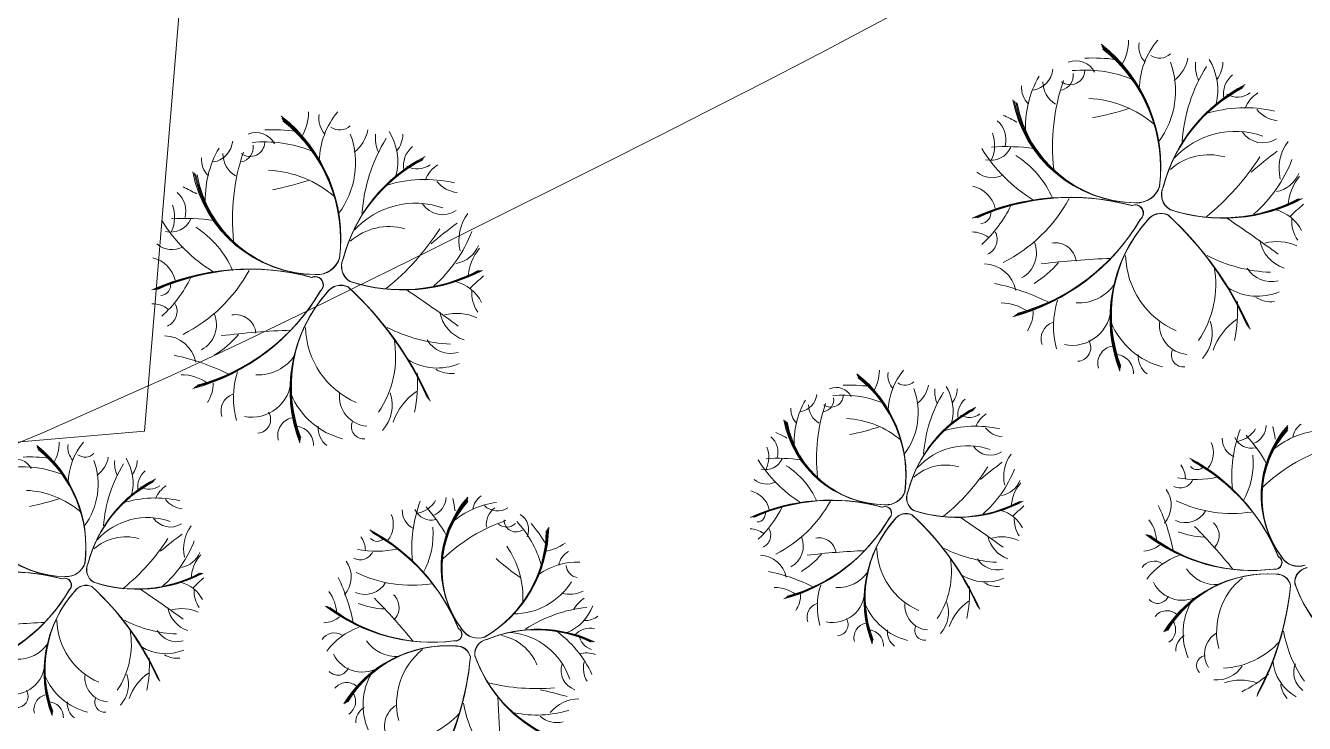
# Model space of a CAD drawing. Header units: metres. Extents: x -1097 to 1588, y -673 to 884.
# Drawn here: x 837.53 to 885.54, y 514.67 to 540.84 of the extents above; entities that cross this region are included whole.
import ezdxf

# ---------------------------------------------------------------- set-up
doc = ezdxf.new("R2010")
doc.units = ezdxf.units.M
for name, color, linetype, lineweight, plot in [('CRECIDA_Q2', 150, 'Continuous', 0, False), ('VEGETACION', 85, 'Continuous', 0, False), ('VISTA LEJOS', 7, 'Continuous', 0, False)]:
    doc.layers.add(name, color=color, linetype=linetype, lineweight=lineweight, plot=plot)

msp = doc.modelspace()

# ---------------------------------------------------------------- linework, layer by layer
at = {"layer": 'CRECIDA_Q2'}
msp.add_lwpolyline([(836, 525.113), (842, 525.627), (848, 598.142), (854, 622.57), (860, 622.57), (866, 622.57), (872, 622.57), (878, 621.555), (884, 621.283), (890, 621.174), (896, 621.127), (902, 516.359), (908, 516.359), (914, 516.359), (920, 516.359), (926, 520.352)], dxfattribs=at)
at = {"layer": 'VEGETACION'}
for centre, radius, start, end in [((874.285, 535.534), 5.862, -7.0126, 51.7609), ((874.342, 535.519), 5.803, -7.0126, 51.7609), ((877.067, 540.299), 1.869, -30.3109, -0.1369), ((880.163, 540.04), 0.839, 169.6778, -136.2887), ((882.335, 538.374), 3, 140.203, 178.1947), ((877.585, 533.052), 6.571, 82.3394, 92.5468), ((874.398, 535.505), 5.745, -7.0126, 51.7609), ((874.455, 535.49), 5.686, -7.0126, 51.7609), ((880.108, 540.195), 0.58, -125.0679, -46.7585), ((879.804, 539.874), 1.382, -52.2138, -10.7459), ((880.11, 538.426), 2.176, -14.1206, 31.5271), ((875.215, 539.282), 0.878, -80.5732, -5.4598), ((876.746, 539.168), 0.548, -126.8376, -2.2225), ((876.968, 538.743), 0.775, 26.989, 112.3536), ((877.289, 534.416), 4.754, 68.3223, 95.6759), ((877.566, 538.374), 3.133, -37.04, 20.2784), ((887.184, 536.021), 6.258, 148.3668, 175.7309), ((882.801, 539.329), 1.353, 174.4694, -156.1224), ((881.436, 539.472), 1.04, -37.8757, -0.6938), ((878.906, 537.013), 3.845, 149.9473, -176.8254), ((876.662, 538.711), 0.939, 178.8709, -119.6274), ((883.94, 536.278), 7.859, 161.4244, -173.9045), ((876.299, 538.965), 0.561, -77.8599, 7.8919), ((886.073, 533.266), 6.027, 117.2325, 165.0827), ((883.428, 538.269), 0.93, 129.1335, -169.7906), ((875.774, 538.507), 0.855, 175.5863, -134.2924), ((885.889, 533.291), 5.846, 117.2325, 165.0827), ((885.95, 533.283), 5.906, 117.2325, 165.0827), ((886.012, 533.275), 5.967, 117.2325, 165.0827), ((883.019, 538.965), 0.81, -119.4079, -53.7772), ((884.436, 537.295), 1.206, 122.4262, 158.3906), ((879.242, 538.922), 4.73, -169.3991, -90.6111), ((879.248, 538.873), 4.683, -169.3991, -90.6111), ((879.255, 538.825), 4.635, -169.3991, -90.6111), ((879.262, 538.777), 4.588, -169.3991, -90.6111), ((877.245, 534.015), 4.093, 49.1819, 87.2866), ((875.4, 548.49), 11.329, -78.8812, -71.6233), ((883.309, 532.761), 4.996, 77.262, 107.3482), ((884.634, 538.392), 1.128, -141.3142, -95.8118), ((843.504, 532.841), 5.862, -7.0126, 51.7609), ((843.56, 532.826), 5.803, -7.0126, 51.7609), ((843.617, 532.812), 5.745, -7.0126, 51.7609), ((843.673, 532.797), 5.686, -7.0126, 51.7609), ((846.285, 537.606), 1.869, -30.3109, -0.1369), ((849.381, 537.347), 0.839, 169.6778, -136.2887), ((851.554, 535.681), 3, 140.203, 178.1947), ((873.4, 536.565), 0.931, -14.6065, 49.1598), ((871.734, 531.961), 6.054, 60.2465, 65.6779), ((846.186, 536.05), 0.775, 26.989, 112.3536), ((846.804, 530.359), 6.571, 82.3394, 92.5468), ((849.326, 537.502), 0.58, -125.0679, -46.7585), ((846.785, 535.681), 3.133, -37.04, 20.2784), ((849.023, 537.181), 1.382, -52.2138, -10.7459), ((852.019, 536.636), 1.353, 174.4694, -156.1224), ((849.328, 535.733), 2.176, -14.1206, 31.5271), ((850.655, 536.779), 1.04, -37.8757, -0.6938), ((872.66, 536.347), 1.251, -25.4563, 21.2377), ((882.947, 533.75), 3.119, 70.8016, 137.4059), ((883.975, 537.361), 0.922, -146.5166, -56.5593), ((848.124, 534.32), 3.845, 149.9473, -176.8254), ((844.434, 536.589), 0.878, -80.5732, -5.4598), ((845.964, 536.475), 0.548, -126.8376, -2.2225), ((845.518, 536.272), 0.561, -77.8599, 7.8919), ((846.507, 531.723), 4.754, 68.3223, 95.6759), ((856.402, 533.328), 6.258, 148.3668, 175.7309), ((852.647, 535.576), 0.93, 129.1335, -169.7906), ((878.539, 539.419), 6.03, -148.0271, -121.8354), ((873.763, 536.613), 0.827, -103.4701, -23.891), ((874.355, 528.947), 7.353, 81.8669, 94.4128), ((886.277, 535.471), 1.693, 143.1596, -166.5877), ((844.992, 535.814), 0.855, 175.5863, -134.2924), ((845.881, 536.018), 0.939, 178.8709, -119.6274), ((853.158, 533.585), 7.859, 161.4244, -173.9045), ((855.107, 530.598), 5.846, 117.2325, 165.0827), ((855.169, 530.59), 5.906, 117.2325, 165.0827), ((855.23, 530.582), 5.967, 117.2325, 165.0827), ((855.292, 530.573), 6.027, 117.2325, 165.0827), ((872.798, 532.929), 3.584, 23.3346, 57.9119), ((881.957, 533.805), 2.189, 74.3184, 131.5501), ((875.882, 541.037), 9.484, -50.9616, -32.7007), ((892.98, 524.454), 14.413, 125.9438, 130.9474), ((880.286, 537.64), 5.12, -49.014, -20.954), ((848.46, 536.229), 4.73, -169.3991, -90.6111), ((848.467, 536.18), 4.683, -169.3991, -90.6111), ((848.474, 536.132), 4.635, -169.3991, -90.6111), ((848.48, 536.084), 4.588, -169.3991, -90.6111), ((846.464, 531.322), 4.093, 49.1819, 87.2866), ((852.238, 536.272), 0.81, -119.4079, -53.7772), ((853.655, 534.602), 1.206, 122.4262, 158.3906), ((873.811, 536.011), 0.88, -130.2988, -61.7859), ((884.276, 535.725), 1.134, -79.471, -22.6738), ((840.952, 529.268), 6.054, 60.2465, 65.6779), ((844.619, 545.797), 11.329, -78.8812, -71.6233), ((852.527, 530.068), 4.996, 77.262, 107.3482), ((853.852, 535.699), 1.128, -141.3142, -95.8118), ((872.821, 533.702), 1.149, 14.1637, 76.1762), ((879.241, 535.098), 0.907, -93.1322, -17.9739), ((879.247, 535.088), 0.898, -93.1322, -17.9739), ((879.254, 535.078), 0.889, -93.1322, -17.9739), ((879.261, 535.068), 0.88, -93.1322, -17.9739), ((880.83, 534.5), 0.66, 153.4198, -121.2712), ((880.84, 534.505), 0.667, 153.4198, -121.2712), ((880.849, 534.509), 0.674, 153.4198, -121.2712), ((880.858, 534.513), 0.681, 153.4198, -121.2712), ((886.753, 533.99), 1.835, 139.4516, 176.9574), ((842.618, 533.872), 0.931, -14.6065, 49.1598), ((876.706, 525.52), 8.881, 74.7272, 114.2407), ((876.738, 525.606), 8.792, 74.7272, 114.2407), ((876.77, 525.692), 8.703, 74.7272, 114.2407), ((876.802, 525.777), 8.615, 74.7272, 114.2407), ((871.57, 537.182), 5.869, -63.0744, -28.8672), ((882.417, 539.827), 6.199, -108.1317, -62.2585), ((882.442, 539.886), 6.263, -108.1317, -62.2585), ((882.468, 539.946), 6.327, -108.1317, -62.2585), ((882.494, 540.005), 6.391, -108.1317, -62.2585), ((841.878, 533.654), 1.251, -25.4563, 21.2377), ((852.165, 531.057), 3.119, 70.8016, 137.4059), ((853.194, 534.668), 0.922, -146.5166, -56.5593), ((873.371, 533.8), 0.39, -87.4794, 11.746), ((870.232, 536.161), 4.762, -47.9098, -25.8136), ((879.173, 533.804), 0.311, -49.8029, 114.2093), ((879.18, 533.807), 0.308, -49.8029, 114.2093), ((879.188, 533.81), 0.305, -49.8029, 114.2093), ((879.195, 533.812), 0.302, -49.8029, 114.2093), ((884.084, 532.463), 1.513, 26.9787, 76.13), ((892.545, 525.963), 10.79, 130.7293, 134.4144), ((847.758, 536.726), 6.03, -148.0271, -121.8354), ((842.982, 533.92), 0.827, -103.4701, -23.891), ((843.574, 526.254), 7.353, 81.8669, 94.4128), ((862.198, 521.76), 14.413, 125.9438, 130.9474), ((855.495, 532.778), 1.693, 143.1596, -166.5877), ((872.517, 537.589), 7.95, -74.8679, -30.4024), ((872.591, 537.554), 7.87, -74.8679, -30.4024), ((872.665, 537.519), 7.791, -74.8679, -30.4024), ((872.739, 537.484), 7.711, -74.8679, -30.4024), ((883.749, 529.857), 5.509, 138.4124, -158.9788), ((883.711, 529.9), 5.454, 138.4124, -158.9788), ((883.673, 529.942), 5.399, 138.4124, -158.9788), ((883.635, 529.984), 5.344, 138.4124, -158.9788), ((880.153, 533.147), 0.64, 64.1571, 144.9717), ((880.151, 533.156), 0.634, 64.1571, 144.9717), ((880.148, 533.166), 0.627, 64.1571, 144.9717), ((880.146, 533.175), 0.621, 64.1571, 144.9717), ((871.949, 524.524), 12.511, 23.8645, 47.4059), ((871.867, 524.425), 12.64, 23.8645, 47.4059), ((871.785, 524.326), 12.769, 23.8645, 47.4059), ((871.703, 524.228), 12.898, 23.8645, 47.4059), ((848.239, 482.513), 61.595, 53.87007, 56.06767), ((886.369, 533.514), 1.306, 175.4194, -146.0112), ((842.016, 530.236), 3.584, 23.3346, 57.9119), ((851.176, 531.112), 2.189, 74.3184, 131.5501), ((845.101, 538.344), 9.484, -50.9616, -32.7007), ((849.504, 534.947), 5.12, -49.014, -20.954), ((873.07, 532.1), 0.997, 52.2518, 90.5793), ((873.392, 532.818), 0.61, -65.7095, 27.1401), ((843.03, 533.318), 0.88, -130.2988, -61.7859), ((853.494, 533.032), 1.134, -79.471, -22.6738), ((855.972, 531.297), 1.835, 139.4516, 176.9574), ((874.411, 532.315), 1.069, -61.5198, 22.9503), ((876.19, 531.911), 0.78, 6.6356, 100.1339), ((885.212, 533.044), 1.374, -169.0993, -108.5458), ((884.503, 530.955), 1.784, 65.2459, 104.8545), ((842.04, 531.009), 1.149, 14.1637, 76.1762), ((848.459, 532.405), 0.907, -93.1322, -17.9739), ((848.466, 532.395), 0.898, -93.1322, -17.9739), ((848.473, 532.385), 0.889, -93.1322, -17.9739), ((848.48, 532.374), 0.88, -93.1322, -17.9739), ((850.049, 531.807), 0.66, 153.4198, -121.2712), ((850.058, 531.812), 0.667, 153.4198, -121.2712), ((850.068, 531.816), 0.674, 153.4198, -121.2712), ((850.077, 531.82), 0.681, 153.4198, -121.2712), ((873.502, 530.675), 1.222, 10.8837, 88.4892), ((873.422, 534.392), 3.781, -58.5365, -40.244), ((879.224, 503.541), 28.581, 91.8959, 97.1824), ((881.976, 532.285), 3.15, -178.6401, -113.41), ((884.491, 537.251), 5.671, -117.2715, -92.2861), ((845.924, 522.827), 8.881, 74.7272, 114.2407), ((845.956, 522.913), 8.792, 74.7272, 114.2407), ((845.988, 522.999), 8.703, 74.7272, 114.2407), ((846.021, 523.084), 8.615, 74.7272, 114.2407), ((840.788, 534.489), 5.869, -63.0744, -28.8672), ((848.391, 531.111), 0.311, -49.8029, 114.2093), ((848.399, 531.114), 0.308, -49.8029, 114.2093), ((848.406, 531.117), 0.305, -49.8029, 114.2093), ((848.414, 531.119), 0.302, -49.8029, 114.2093), ((851.635, 537.134), 6.199, -108.1317, -62.2585), ((851.661, 537.193), 6.263, -108.1317, -62.2585), ((851.687, 537.253), 6.327, -108.1317, -62.2585), ((851.712, 537.312), 6.391, -108.1317, -62.2585), ((861.764, 523.27), 10.79, 130.7293, 134.4144), ((878.486, 531.123), 3.722, -34.2307, 10.3731), ((884.284, 532.28), 1.045, -148.9222, -74.8688), ((842.589, 531.107), 0.39, -87.4794, 11.746), ((839.451, 533.468), 4.762, -47.9098, -25.8136), ((849.372, 530.454), 0.64, 64.1571, 144.9717), ((849.369, 530.463), 0.634, 64.1571, 144.9717), ((849.367, 530.472), 0.627, 64.1571, 144.9717), ((849.365, 530.482), 0.621, 64.1571, 144.9717), ((841.168, 521.831), 12.511, 23.8645, 47.4059), ((841.086, 521.732), 12.64, 23.8645, 47.4059), ((841.004, 521.633), 12.769, 23.8645, 47.4059), ((840.921, 521.535), 12.898, 23.8645, 47.4059), ((817.457, 479.82), 61.595, 53.87007, 56.06767), ((853.303, 529.77), 1.513, 26.9787, 76.13), ((855.588, 530.821), 1.306, 175.4194, -146.0112), ((872.183, 522.948), 8.396, 63.1155, 78.2042), ((877.053, 532.085), 1.651, -93.0608, -33.7955), ((883.775, 532.78), 2.092, -122.2591, -66.9897), ((841.736, 534.896), 7.95, -74.8679, -30.4024), ((841.81, 534.861), 7.87, -74.8679, -30.4024), ((841.884, 534.826), 7.791, -74.8679, -30.4024), ((841.958, 534.791), 7.711, -74.8679, -30.4024), ((852.968, 527.164), 5.509, 138.4124, -158.9788), ((852.93, 527.207), 5.454, 138.4124, -158.9788), ((852.891, 527.249), 5.399, 138.4124, -158.9788), ((852.853, 527.291), 5.344, 138.4124, -158.9788), ((874.146, 528.701), 1.735, 55.0521, 89.7129), ((879.322, 529.567), 3.202, 162.2918, -164.5827), ((877.056, 530.202), 5.974, -11.3278, 2.7521), ((884.288, 531.563), 1.081, -121.9118, -83.5178), ((842.288, 529.407), 0.997, 52.2518, 90.5793), ((842.611, 530.125), 0.61, -65.7095, 27.1401), ((843.63, 529.622), 1.069, -61.5198, 22.9503), ((845.408, 529.218), 0.78, 6.6356, 100.1339), ((854.431, 530.351), 1.374, -169.0993, -108.5458), ((853.721, 528.262), 1.784, 65.2459, 104.8545), ((874.053, 530.118), 1.306, -33.6652, 0.2761), ((876.813, 530.31), 1.466, -101.2643, -1.1503), ((851.194, 529.592), 3.15, -178.6401, -113.41), ((853.709, 534.558), 5.671, -117.2715, -92.2861), ((876.312, 529.085), 0.66, 109.7766, -161.1616), ((880.916, 530.808), 2.858, -157.3326, -104.242), ((881.21, 529.619), 1.115, 172.8016, -94.3436), ((880.653, 529.304), 1.423, -42.0554, 18.6273), ((884.324, 527.882), 2.347, 124.7312, 160.552), ((842.72, 527.982), 1.222, 10.8837, 88.4892), ((842.64, 531.699), 3.781, -58.5365, -40.244), ((848.443, 500.848), 28.581, 91.8959, 97.1824), ((847.704, 528.43), 3.722, -34.2307, 10.3731), ((853.502, 529.587), 1.045, -148.9222, -74.8688), ((877.003, 528.759), 0.513, -86.0663, 31.7343), ((878.456, 528.16), 0.675, 102.0332, -164.9929), ((880.999, 528.49), 0.456, 157.6352, -83.3031), ((841.401, 520.255), 8.396, 63.1155, 78.2042), ((846.271, 529.392), 1.651, -93.0608, -33.7955), ((852.993, 530.087), 2.092, -122.2591, -66.9897), ((878.423, 527.811), 0.696, -2.8136, 89.859), ((880.115, 528.435), 0.818, 174.9157, -126.473), ((843.364, 526.008), 1.735, 55.0521, 89.7129), ((848.54, 526.874), 3.202, 162.2918, -164.5827), ((846.032, 527.617), 1.466, -101.2643, -1.1503), ((846.274, 527.509), 5.974, -11.3278, 2.7521), ((853.507, 528.87), 1.081, -121.9118, -83.5178), ((865.74, 523.977), 4.844, -7.0126, 51.7609), ((865.786, 523.965), 4.795, -7.0126, 51.7609), ((865.833, 523.953), 4.747, -7.0126, 51.7609), ((865.879, 523.941), 4.698, -7.0126, 51.7609), ((868.038, 527.914), 1.544, -30.3109, -0.1369), ((870.596, 527.7), 0.693, 169.6778, -136.2887), ((872.391, 526.324), 2.478, 140.203, 178.1947), ((843.271, 527.425), 1.306, -33.6652, 0.2761), ((853.542, 525.189), 2.347, 124.7312, 160.552), ((867.956, 526.628), 0.64, 26.989, 112.3536), ((868.466, 521.926), 5.429, 82.3394, 92.5468), ((870.551, 527.828), 0.479, -125.0679, -46.7585), ((868.451, 526.324), 2.589, -37.04, 20.2784), ((870.3, 527.563), 1.142, -52.2138, -10.7459), ((876.397, 524.379), 5.171, 148.3668, 175.7309), ((872.776, 527.113), 1.118, 174.4694, -156.1224), ((870.552, 526.367), 1.798, -14.1206, 31.5271), ((871.648, 527.231), 0.859, -37.8757, -0.6938), ((845.531, 526.392), 0.66, 109.7766, -161.1616), ((850.135, 528.115), 2.858, -157.3326, -104.242), ((850.428, 526.926), 1.115, 172.8016, -94.3436), ((849.871, 526.611), 1.423, -42.0554, 18.6273), ((869.557, 525.199), 3.177, 149.9473, -176.8254), ((866.508, 527.074), 0.725, -80.5732, -5.4598), ((867.704, 526.602), 0.776, 178.8709, -119.6274), ((873.717, 524.592), 6.494, 161.4244, -173.9045), ((867.773, 526.98), 0.453, -126.8376, -2.2225), ((867.404, 526.812), 0.464, -77.8599, 7.8919), ((868.222, 523.053), 3.928, 68.3223, 95.6759), ((873.294, 526.236), 0.769, 129.1335, -169.7906), ((846.221, 526.066), 0.513, -86.0663, 31.7343), ((847.674, 525.467), 0.675, 102.0332, -164.9929), ((866.969, 526.434), 0.707, 175.5863, -134.2924), ((875.327, 522.124), 4.83, 117.2325, 165.0827), ((875.378, 522.117), 4.88, 117.2325, 165.0827), ((875.429, 522.11), 4.93, 117.2325, 165.0827), ((875.48, 522.103), 4.98, 117.2325, 165.0827), ((872.956, 526.812), 0.669, -119.4079, -53.7772), ((874.127, 525.432), 0.996, 122.4262, 158.3906), ((847.641, 525.118), 0.696, -2.8136, 89.859), ((849.334, 525.742), 0.818, 174.9157, -126.473), ((850.218, 525.797), 0.456, 157.6352, -83.3031), ((869.835, 526.776), 3.908, -169.3991, -90.6111), ((869.841, 526.736), 3.869, -169.3991, -90.6111), ((869.846, 526.696), 3.83, -169.3991, -90.6111), ((869.852, 526.656), 3.791, -169.3991, -90.6111), ((868.186, 522.722), 3.382, 49.1819, 87.2866), ((866.661, 534.682), 9.361, -78.8812, -71.6233), ((873.195, 521.686), 4.128, 77.262, 107.3482), ((874.291, 526.338), 0.932, -141.3142, -95.8118), ((887.794, 523.945), 4.982, 159.4624, -174.3459), ((882.823, 526.255), 1.034, -77.9669, -31.2728), ((883.339, 525.88), 0.769, -67.117, -3.3508), ((887.822, 523.235), 3.908, 138.0903, -143.1217), ((887.793, 523.206), 3.869, 138.0903, -143.1217), ((887.765, 523.177), 3.83, 138.0903, -143.1217), ((887.737, 523.148), 3.791, 138.0903, -143.1217), ((886.401, 522.495), 3.177, 97.4368, 130.6641), ((879.483, 524.657), 5.002, 7.736, 13.1674), ((885.806, 525.3), 0.707, 123.0758, 173.1971), ((837.256, 525.221), 1.544, -30.3109, -0.1369), ((841.61, 523.631), 2.478, 140.203, 178.1947), ((865.008, 524.829), 0.769, -14.6065, 49.1598), ((863.632, 521.025), 5.002, 60.2465, 65.6779), ((881.171, 524.819), 0.949, -38.3468, 23.6656), ((883.182, 525.331), 0.727, 177.1906, -114.2964), ((883.553, 525.666), 0.683, -155.9806, -76.4016), ((878.825, 521.422), 6.075, 29.3564, 41.9022), ((834.958, 521.284), 4.844, -7.0126, 51.7609), ((835.005, 521.272), 4.795, -7.0126, 51.7609), ((835.051, 521.26), 4.747, -7.0126, 51.7609), ((835.098, 521.248), 4.698, -7.0126, 51.7609), ((839.814, 525.007), 0.693, 169.6778, -136.2887), ((839.769, 525.135), 0.479, -125.0679, -46.7585), ((864.397, 524.648), 1.034, -25.4563, 21.2377), ((872.896, 522.503), 2.577, 70.8016, 137.4059), ((873.746, 525.486), 0.762, -146.5166, -56.5593), ((875.648, 523.925), 1.399, 143.1596, -166.5877), ((880.652, 524.446), 2.961, -29.1759, 5.4014), ((888.451, 518.825), 6.494, 108.9139, 133.5849), ((837.174, 523.935), 0.64, 26.989, 112.3536), ((837.44, 520.36), 3.928, 68.3223, 95.6759), ((837.685, 519.233), 5.429, 82.3394, 92.5468), ((837.669, 523.63), 2.589, -37.04, 20.2784), ((839.518, 524.87), 1.142, -52.2138, -10.7459), ((845.616, 521.686), 5.171, 148.3668, 175.7309), ((841.994, 524.42), 1.118, 174.4694, -156.1224), ((839.771, 523.673), 1.798, -14.1206, 31.5271), ((840.867, 524.538), 0.859, -37.8757, -0.6938), ((869.255, 527.187), 4.982, -148.0271, -121.8354), ((865.308, 524.869), 0.683, -103.4701, -23.891), ((865.797, 518.535), 6.075, 81.8669, 94.4128), ((864.511, 521.824), 2.961, 23.3346, 57.9119), ((872.079, 522.549), 1.809, 74.3184, 131.5501), ((867.059, 528.524), 7.836, -50.9616, -32.7007), ((881.186, 514.821), 11.909, 125.9438, 130.9474), ((870.698, 525.717), 4.231, -49.014, -20.954), ((880.245, 523.851), 0.824, -0.2587, 38.0688), ((877.76, 518.158), 7.338, 22.2167, 61.7302), ((881.511, 524.508), 0.323, -139.9899, -40.7645), ((877.832, 518.18), 7.265, 22.2167, 61.7302), ((877.905, 518.202), 7.191, 22.2167, 61.7302), ((877.977, 518.224), 7.118, 22.2167, 61.7302), ((844.546, 519.431), 4.83, 117.2325, 165.0827), ((844.597, 519.424), 4.88, 117.2325, 165.0827), ((844.647, 519.417), 4.93, 117.2325, 165.0827), ((844.698, 519.41), 4.98, 117.2325, 165.0827), ((842.513, 523.543), 0.769, 129.1335, -169.7906), ((865.348, 524.371), 0.727, -130.2988, -61.7859), ((873.995, 524.134), 0.937, -79.471, -22.6738), ((880.879, 524), 0.504, -118.22, -25.3705), ((881.481, 527.753), 3.935, -100.4204, -78.3241), ((839.053, 524.083), 3.908, -169.3991, -90.6111), ((839.059, 524.043), 3.869, -169.3991, -90.6111), ((839.065, 524.003), 3.83, -169.3991, -90.6111), ((839.07, 523.963), 3.791, -169.3991, -90.6111), ((837.404, 520.029), 3.382, 49.1819, 87.2866), ((842.175, 524.119), 0.669, -119.4079, -53.7772), ((843.346, 522.739), 0.996, 122.4262, 158.3906), ((864.53, 522.463), 0.949, 14.1637, 76.1762), ((869.834, 523.617), 0.75, -93.1322, -17.9739), ((869.84, 523.608), 0.742, -93.1322, -17.9739), ((869.845, 523.6), 0.735, -93.1322, -17.9739), ((869.851, 523.592), 0.727, -93.1322, -17.9739), ((871.148, 523.123), 0.546, 153.4198, -121.2712), ((871.155, 523.126), 0.551, 153.4198, -121.2712), ((871.163, 523.13), 0.557, 153.4198, -121.2712), ((871.171, 523.134), 0.563, 153.4198, -121.2712), ((876.042, 522.701), 1.516, 139.4516, 176.9574), ((879.529, 522.851), 1.01, -41.6268, 35.9787), ((835.88, 531.989), 9.361, -78.8812, -71.6233), ((842.414, 518.993), 4.128, 77.262, 107.3482), ((843.509, 523.645), 0.932, -141.3142, -95.8118), ((857.013, 521.252), 4.982, 159.4624, -174.3459), ((852.042, 523.562), 1.034, -77.9669, -31.2728), ((848.043, 518.729), 6.075, 29.3564, 41.9022), ((852.557, 523.187), 0.769, -67.117, -3.3508), ((857.04, 520.542), 3.908, 138.0903, -143.1217), ((857.012, 520.513), 3.869, 138.0903, -143.1217), ((856.983, 520.484), 3.83, 138.0903, -143.1217), ((856.955, 520.455), 3.791, 138.0903, -143.1217), ((855.62, 519.802), 3.177, 97.4368, 130.6641), ((848.701, 521.963), 5.002, 7.736, 13.1674), ((855.024, 522.607), 0.707, 123.0758, 173.1971), ((855.252, 523.363), 0.725, -133.0838, -57.9704), ((867.74, 515.703), 7.338, 74.7272, 114.2407), ((867.766, 515.774), 7.265, 74.7272, 114.2407), ((867.793, 515.845), 7.191, 74.7272, 114.2407), ((867.819, 515.915), 7.118, 74.7272, 114.2407), ((862.391, 524.495), 3.935, -47.9098, -25.8136), ((863.496, 525.338), 4.849, -63.0744, -28.8672), ((869.778, 522.547), 0.257, -49.8029, 114.2093), ((869.784, 522.55), 0.255, -49.8029, 114.2093), ((869.79, 522.552), 0.252, -49.8029, 114.2093), ((869.797, 522.554), 0.249, -49.8029, 114.2093), ((872.458, 527.524), 5.122, -108.1317, -62.2585), ((872.48, 527.573), 5.175, -108.1317, -62.2585), ((872.501, 527.622), 5.228, -108.1317, -62.2585), ((872.522, 527.671), 5.281, -108.1317, -62.2585), ((880.827, 516.069), 8.915, 130.7293, 134.4144), ((873.799, 519.83), 6.938, 10.6049, 25.6937), ((882.823, 527.389), 4.849, -115.5849, -81.3777), ((842.115, 519.81), 2.577, 70.8016, 137.4059), ((842.965, 522.793), 0.762, -146.5166, -56.5593), ((850.389, 522.126), 0.949, -38.3468, 23.6656), ((852.401, 522.638), 0.727, 177.1906, -114.2964), ((852.771, 522.973), 0.683, -155.9806, -76.4016), ((855.605, 522.127), 0.776, 126.3603, -172.138), ((855.946, 522.302), 0.453, -179.3481, -54.733), ((855.779, 521.943), 0.64, -25.5215, 59.8431), ((864.984, 522.544), 0.323, -87.4794, 11.746), ((864.279, 525.675), 6.568, -74.8679, -30.4024), ((864.34, 525.646), 6.503, -74.8679, -30.4024), ((864.401, 525.617), 6.437, -74.8679, -30.4024), ((864.462, 525.588), 6.371, -74.8679, -30.4024), ((873.56, 519.286), 4.552, 138.4124, -158.9788), ((873.528, 519.321), 4.506, 138.4124, -158.9788), ((873.496, 519.356), 4.461, 138.4124, -158.9788), ((873.465, 519.391), 4.415, 138.4124, -158.9788), ((870.588, 522.004), 0.529, 64.1571, 144.9717), ((870.586, 522.012), 0.523, 64.1571, 144.9717), ((870.584, 522.02), 0.518, 64.1571, 144.9717), ((870.582, 522.028), 0.513, 64.1571, 144.9717), ((863.81, 514.879), 10.337, 23.8645, 47.4059), ((863.742, 514.798), 10.444, 23.8645, 47.4059), ((863.674, 514.716), 10.55, 23.8645, 47.4059), ((863.606, 514.635), 10.657, 23.8645, 47.4059), ((844.218, 480.167), 50.894, 53.8701, 56.0677), ((873.836, 521.439), 1.25, 26.9787, 76.13), ((875.724, 522.308), 1.079, 175.4194, -146.0112), ((878.558, 521.436), 1.434, 2.5416, 37.2023), ((881.061, 523.079), 0.883, -114.0303, -29.5602), ((844.866, 521.232), 1.399, 143.1596, -166.5877), ((846.979, 515.465), 7.338, 22.2167, 61.7302), ((847.051, 515.487), 7.265, 22.2167, 61.7302), ((847.123, 515.509), 7.191, 22.2167, 61.7302), ((847.196, 515.531), 7.118, 22.2167, 61.7302), ((849.871, 521.753), 2.961, -29.1759, 5.4014), ((857.669, 516.132), 6.494, 108.9139, 133.5849), ((852.383, 521.955), 4.698, -59.5232, -0.7497), ((852.364, 521.999), 4.747, -59.5232, -0.7497), ((852.345, 522.043), 4.795, -59.5232, -0.7497), ((852.326, 522.087), 4.844, -59.5232, -0.7497), ((855.589, 522.493), 0.464, -130.3704, -44.6187), ((853.104, 519.556), 3.928, 15.8118, 43.1653), ((852.358, 518.676), 5.429, 29.8289, 40.0362), ((864.735, 521.139), 0.824, 52.2518, 90.5793), ((865.002, 521.733), 0.504, -65.7095, 27.1401), ((881.925, 524.772), 3.124, -111.047, -92.7546), ((864.616, 505.454), 23.615, 39.3853, 44.6718), ((881.691, 521.71), 0.645, -45.8749, 47.6233), ((841.297, 519.856), 1.809, 74.3184, 131.5501), ((836.278, 525.831), 7.836, -50.9616, -32.7007), ((850.405, 512.128), 11.909, 125.9438, 130.9474), ((839.916, 523.024), 4.231, -49.014, -20.954), ((849.464, 521.158), 0.824, -0.2587, 38.0688), ((850.73, 521.815), 0.323, -139.9899, -40.7645), ((856.849, 522.66), 1.544, -82.8214, -52.6474), ((865.844, 521.317), 0.883, -61.5198, 22.9503), ((867.313, 520.984), 0.645, 6.6356, 100.1339), ((874.768, 521.919), 1.136, -169.0993, -108.5458), ((874.182, 520.193), 1.474, 65.2459, 104.8545), ((879.44, 522.209), 1.079, -86.1757, -52.2344), ((883.566, 526.973), 6.568, -127.3784, -82.9129), ((883.581, 526.907), 6.503, -127.3784, -82.9129), ((883.595, 526.841), 6.437, -127.3784, -82.9129), ((883.609, 526.775), 6.371, -127.3784, -82.9129), ((843.213, 521.441), 0.937, -79.471, -22.6738), ((845.26, 520.008), 1.516, 139.4516, 176.9574), ((850.097, 521.307), 0.504, -118.22, -25.3705), ((850.7, 525.06), 3.935, -100.4204, -78.3241), ((861.382, 527.872), 9.361, -131.3917, -124.1338), ((852.819, 519.383), 3.382, -3.3286, 34.776), ((858.236, 520.5), 0.693, 117.1673, 171.2007), ((865.092, 519.962), 1.01, 10.8837, 88.4892), ((865.026, 523.033), 3.124, -58.5365, -40.244), ((869.821, 497.542), 23.615, 91.8959, 97.1824), ((872.094, 521.292), 2.603, -178.6401, -113.41), ((869.21, 520.332), 3.076, -34.2307, 10.3731), ((874.172, 525.396), 4.686, -117.2715, -92.2861), ((874.001, 521.288), 0.864, -148.9222, -74.8688), ((881.729, 518.478), 2.646, 109.7813, 142.9068), ((884.432, 520.706), 0.257, -102.3134, 61.6988), ((884.437, 520.703), 0.255, -102.3134, 61.6988), ((884.443, 520.699), 0.252, -102.3134, 61.6988), ((884.448, 520.696), 0.249, -102.3134, 61.6988), ((885.314, 521.312), 0.75, -145.6427, -70.4844), ((885.311, 521.303), 0.742, -145.6427, -70.4844), ((885.308, 521.293), 0.735, -145.6427, -70.4844), ((885.304, 521.284), 0.727, -145.6427, -70.4844), ((839.053, 520.924), 0.75, -93.1322, -17.9739), ((839.058, 520.915), 0.742, -93.1322, -17.9739), ((839.064, 520.907), 0.735, -93.1322, -17.9739), ((839.069, 520.898), 0.727, -93.1322, -17.9739), ((840.366, 520.43), 0.546, 153.4198, -121.2712), ((840.374, 520.433), 0.551, 153.4198, -121.2712), ((840.382, 520.437), 0.557, 153.4198, -121.2712), ((840.389, 520.44), 0.563, 153.4198, -121.2712), ((848.747, 520.158), 1.01, -41.6268, 35.9787), ((858.237, 518.238), 2.478, 87.6925, 125.6842), ((858.31, 520.614), 0.479, -177.5784, -99.269), ((864.002, 513.577), 6.938, 63.1155, 78.2042), ((868.026, 521.127), 1.364, -93.0608, -33.7955), ((879.9, 520.209), 0.546, 57.2661, 146.3278), ((882.239, 521.232), 1.364, -145.5713, -86.306), ((885.722, 519.97), 0.546, 100.9093, -173.7818), ((885.729, 519.966), 0.551, 100.9093, -173.7818), ((885.737, 519.962), 0.557, 100.9093, -173.7818), ((885.744, 519.958), 0.563, 100.9093, -173.7818), ((836.958, 513.01), 7.338, 74.7272, 114.2407), ((836.985, 513.081), 7.265, 74.7272, 114.2407), ((837.011, 513.152), 7.191, 74.7272, 114.2407), ((837.038, 513.222), 7.118, 74.7272, 114.2407), ((838.996, 519.854), 0.257, -49.8029, 114.2093), ((839.003, 519.857), 0.255, -49.8029, 114.2093), ((839.009, 519.859), 0.252, -49.8029, 114.2093), ((839.015, 519.861), 0.249, -49.8029, 114.2093), ((841.677, 524.831), 5.122, -108.1317, -62.2585), ((841.698, 524.88), 5.175, -108.1317, -62.2585), ((841.719, 524.929), 5.228, -108.1317, -62.2585), ((841.741, 524.978), 5.281, -108.1317, -62.2585), ((843.055, 518.746), 1.25, 26.9787, 76.13), ((850.046, 513.376), 8.915, 130.7293, 134.4144), ((843.017, 517.137), 6.938, 10.6049, 25.6937), ((850.279, 520.386), 0.883, -114.0303, -29.5602), ((852.041, 524.696), 4.849, -115.5849, -81.3777), ((855.838, 521.364), 2.589, -89.5505, -32.2321), ((873.581, 521.701), 1.729, -122.2591, -66.9897), ((874.005, 520.696), 0.893, -121.9118, -83.5178), ((880.954, 520.496), 1.211, -153.7749, -53.6608), ((884.146, 515.721), 4.552, 85.9019, 148.5107), ((884.154, 515.767), 4.506, 85.9019, 148.5107), ((884.163, 515.814), 4.461, 85.9019, 148.5107), ((884.171, 515.86), 4.415, 85.9019, 148.5107), ((884.845, 518.105), 2.603, 128.8494, -165.9205), ((884.494, 519.733), 0.529, 11.6466, 92.4612), ((884.499, 519.739), 0.523, 11.6466, 92.4612), ((884.504, 519.745), 0.518, 11.6466, 92.4612), ((884.509, 519.752), 0.513, 11.6466, 92.4612), ((890.012, 521.608), 5.122, -160.6422, -114.769), ((890.064, 521.621), 5.175, -160.6422, -114.769), ((890.115, 521.634), 5.228, -160.6422, -114.769), ((890.167, 521.647), 5.281, -160.6422, -114.769), ((833.497, 522.982), 6.568, -74.8679, -30.4024), ((833.558, 522.953), 6.503, -74.8679, -30.4024), ((833.62, 522.924), 6.437, -74.8679, -30.4024), ((833.681, 522.895), 6.371, -74.8679, -30.4024), ((842.778, 516.593), 4.552, 138.4124, -158.9788), ((842.746, 516.628), 4.506, 138.4124, -158.9788), ((842.715, 516.663), 4.461, 138.4124, -158.9788), ((842.683, 516.698), 4.415, 138.4124, -158.9788), ((839.807, 519.311), 0.529, 64.1571, 144.9717), ((839.805, 519.319), 0.523, 64.1571, 144.9717), ((839.803, 519.327), 0.518, 64.1571, 144.9717), ((839.801, 519.335), 0.513, 64.1571, 144.9717), ((833.028, 512.186), 10.337, 23.8645, 47.4059), ((832.96, 512.105), 10.444, 23.8645, 47.4059), ((832.892, 512.023), 10.55, 23.8645, 47.4059), ((832.824, 511.942), 10.657, 23.8645, 47.4059), ((813.437, 477.474), 50.894, 53.8701, 56.0677), ((844.943, 519.615), 1.079, 175.4194, -146.0112), ((847.777, 518.743), 1.434, 2.5416, 37.2023), ((850.909, 519.017), 0.645, -45.8749, 47.6233), ((857.947, 520.652), 1.142, -104.7244, -63.2564), ((865.624, 518.331), 1.434, 55.0521, 89.7129), ((865.548, 519.502), 1.079, -33.6652, 0.2761), ((869.901, 519.047), 2.646, 162.2918, -164.5827), ((867.828, 519.66), 1.211, -101.2643, -1.1503), ((868.029, 519.571), 4.936, -11.3278, 2.7521), ((880.032, 519.592), 0.424, -138.5768, -20.7762), ((874.397, 520.788), 10.657, -28.646, -5.1047), ((874.503, 520.784), 10.55, -28.646, -5.1047), ((874.609, 520.779), 10.444, -28.646, -5.1047), ((874.715, 520.775), 10.337, -28.646, -5.1047), ((843.987, 519.226), 1.136, -169.0993, -108.5458), ((843.4, 517.5), 1.474, 65.2459, 104.8545), ((852.785, 524.28), 6.568, -127.3784, -82.9129), ((852.799, 524.214), 6.503, -127.3784, -82.9129), ((852.813, 524.148), 6.437, -127.3784, -82.9129), ((852.828, 524.082), 6.371, -127.3784, -82.9129), ((851.144, 522.079), 3.124, -111.047, -92.7546), ((833.835, 502.761), 23.615, 39.3853, 44.6718), ((859.132, 513.876), 5.171, 95.8563, 123.2203), ((857.152, 519.723), 1.798, -66.6312, -20.9834), ((859.097, 518.413), 1.118, 121.9589, 151.3671), ((867.414, 518.649), 0.546, 109.7766, -161.1616), ((871.219, 520.072), 2.362, -157.3326, -104.242), ((871.461, 519.09), 0.921, 172.8016, -94.3436), ((871.001, 518.829), 1.176, -42.0554, 18.6273), ((874.034, 517.654), 1.939, 124.7312, 160.552), ((883.344, 518.057), 2.362, 150.1568, -156.7526), ((839.039, 494.849), 23.615, 91.8959, 97.1824), ((841.313, 518.599), 2.603, -178.6401, -113.41), ((843.39, 522.703), 4.686, -117.2715, -92.2861), ((848.659, 519.516), 1.079, -86.1757, -52.2344), ((858.505, 519.38), 0.859, -90.3862, -53.2043), ((867.985, 518.379), 0.424, -86.0663, 31.7343), ((880.371, 518.338), 0.557, 49.5226, 142.4966), ((880.126, 518.184), 0.575, -55.3242, 37.3484), ((838.429, 517.639), 3.076, -34.2307, 10.3731), ((843.219, 518.595), 0.864, -148.9222, -74.8688), ((849.118, 517.516), 0.546, 57.2661, 146.3278), ((850.947, 515.785), 2.646, 109.7813, 142.9068), ((853.65, 518.013), 0.257, -102.3134, 61.6988), ((853.656, 518.01), 0.255, -102.3134, 61.6988), ((853.661, 518.006), 0.252, -102.3134, 61.6988), ((853.667, 518.003), 0.249, -102.3134, 61.6988), ((854.533, 518.619), 0.75, -145.6427, -70.4844), ((854.529, 518.61), 0.742, -145.6427, -70.4844), ((854.526, 518.6), 0.735, -145.6427, -70.4844), ((854.523, 518.591), 0.727, -145.6427, -70.4844), ((856.691, 513.352), 4.83, 64.722, 112.5721), ((856.717, 513.308), 4.88, 64.722, 112.5721), ((856.742, 513.263), 4.93, 64.722, 112.5721), ((856.768, 513.219), 4.98, 64.722, 112.5721), ((855.051, 516.188), 1.809, 21.8079, 79.0396), ((855.513, 515.512), 2.577, 18.2911, 84.8953), ((855.046, 514.777), 4.128, 24.7515, 54.8377), ((858.717, 517.468), 0.769, 76.623, 137.6988), ((858.968, 518.087), 0.669, -171.9184, -106.2877), ((869.186, 517.884), 0.557, 102.0332, -164.9929), ((869.158, 517.596), 0.575, -2.8136, 89.859), ((870.557, 518.111), 0.676, 174.9157, -126.473), ((871.287, 518.157), 0.376, 157.6352, -83.3031), ((881.385, 517.388), 0.676, 122.4052, -178.9835), ((882.712, 517.266), 0.921, 120.291, -146.8541), ((889.366, 518.953), 4.686, -169.782, -144.7966), ((837.245, 518.434), 1.364, -93.0608, -33.7955), ((842.799, 519.008), 1.729, -122.2591, -66.9897), ((853.364, 513.028), 4.552, 85.9019, 148.5107), ((853.373, 513.074), 4.506, 85.9019, 148.5107), ((853.381, 513.121), 4.461, 85.9019, 148.5107), ((853.39, 513.167), 4.415, 85.9019, 148.5107), ((851.457, 518.539), 1.364, -145.5713, -86.306), ((853.712, 517.04), 0.529, 11.6466, 92.4612), ((853.717, 517.046), 0.523, 11.6466, 92.4612), ((853.722, 517.052), 0.518, 11.6466, 92.4612), ((853.727, 517.059), 0.513, 11.6466, 92.4612), ((854.94, 517.277), 0.546, 100.9093, -173.7818), ((854.948, 517.273), 0.551, 100.9093, -173.7818), ((854.955, 517.269), 0.557, 100.9093, -173.7818), ((854.963, 517.265), 0.563, 100.9093, -173.7818), ((882.328, 519.808), 3.076, -86.7412, -42.1374), ((837.247, 516.878), 4.936, -11.3278, 2.7521), ((843.223, 518.003), 0.893, -121.9118, -83.5178), ((850.173, 517.803), 1.211, -153.7749, -53.6608), ((854.064, 515.412), 2.603, 128.8494, -165.9205), ((843.615, 518.095), 10.657, -28.646, -5.1047), ((843.721, 518.091), 10.55, -28.646, -5.1047), ((843.827, 518.086), 10.444, -28.646, -5.1047), ((843.933, 518.082), 10.337, -28.646, -5.1047), ((859.23, 518.915), 5.122, -160.6422, -114.769), ((859.282, 518.928), 5.175, -160.6422, -114.769), ((859.334, 518.941), 5.228, -160.6422, -114.769), ((859.386, 518.954), 5.281, -160.6422, -114.769), ((858.586, 516.318), 0.996, 69.9156, 105.88), ((881.866, 516.836), 0.376, 105.1246, -135.8136), ((886.074, 517.174), 1.729, -174.7696, -119.5003), ((837.047, 516.967), 1.211, -101.2643, -1.1503), ((843.253, 514.961), 1.939, 124.7312, 160.552), ((849.251, 516.899), 0.424, -138.5768, -20.7762), ((852.563, 515.364), 2.362, 150.1568, -156.7526), ((858.397, 516.653), 0.762, 160.9729, -109.0699), ((859.404, 516.74), 0.932, 166.1753, -148.3223), ((882.226, 517.473), 1.176, -94.566, -33.8832), ((886.003, 516.589), 0.864, 158.5673, -127.3793), ((840.437, 517.379), 2.362, -157.3326, -104.242), ((840.68, 516.397), 0.921, 172.8016, -94.3436), ((840.219, 516.136), 1.176, -42.0554, 18.6273), ((849.589, 515.645), 0.557, 49.5226, 142.4966), ((856.737, 523.808), 7.836, -103.4722, -85.2112), ((883.14, 514.351), 1.939, 72.2206, 108.0414), ((881.006, 520.283), 4.936, -63.8384, -49.7585), ((885.535, 516.225), 0.893, -174.4224, -136.0283), ((837.203, 515.686), 0.424, -86.0663, 31.7343), ((838.404, 515.191), 0.557, 102.0332, -164.9929), ((840.506, 515.464), 0.376, 157.6352, -83.3031), ((849.344, 515.491), 0.575, -55.3242, 37.3484), ((804.467, 512.501), 50.894, 1.3595, 3.5571), ((854.463, 504.259), 11.909, 73.4333, 78.4369), ((858.316, 514.194), 1.399, 90.6491, 140.9017), ((838.377, 514.903), 0.575, -2.8136, 89.859), ((839.775, 515.418), 0.676, 174.9157, -126.473), ((850.604, 514.695), 0.676, 122.4052, -178.9835), ((851.931, 514.573), 0.921, 120.291, -146.8541), ((858.584, 516.26), 4.686, -169.782, -144.7966), ((856.725, 519.213), 4.231, -101.5246, -73.4645), ((851.547, 517.115), 3.076, -86.7412, -42.1374), ((857.476, 515.633), 0.937, -131.9815, -75.1843)]:
    msp.add_arc(centre, radius, start, end, dxfattribs=at)
at = {"layer": 'VISTA LEJOS'}
msp.add_lwpolyline([(836.848, 525.01), (838.145, 525.557), (839.354, 526.085), (841.687, 527.122), (842.983, 527.707), (844.538, 528.427), (845.834, 529.042), (848.167, 530.165), (849.722, 530.923), (852.055, 532.075), (854.388, 533.237), (859.054, 535.57), (861.387, 536.741), (863.719, 537.922), (865.275, 538.719), (867.607, 539.928), (868.903, 540.61), (870.459, 541.445)], dxfattribs=at)

doc.saveas('drawing.dxf')
